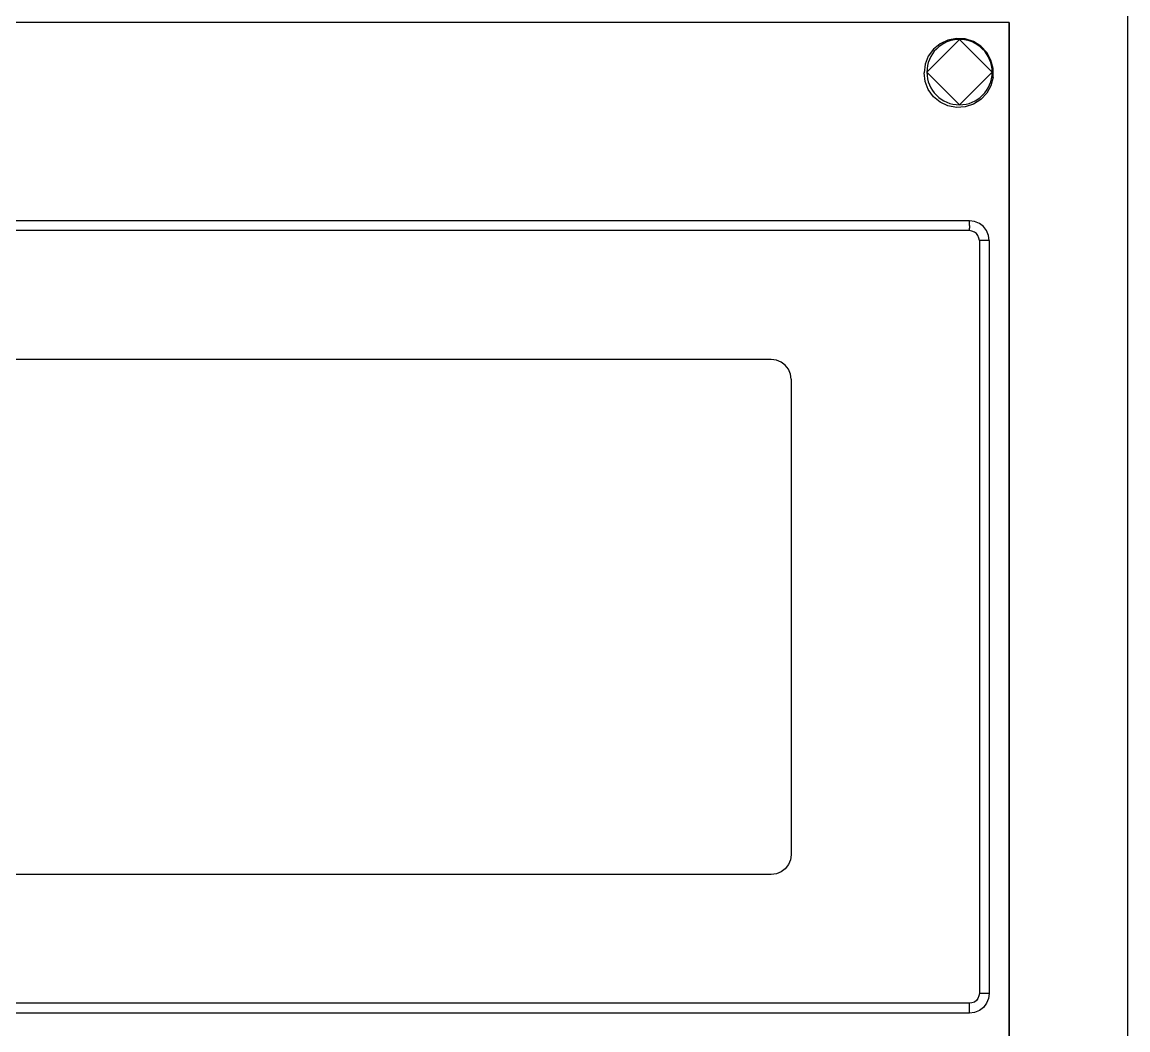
# Model space of a CAD drawing. Header units: inches. Extents: x 0 to 841, y -594 to 0.
# Drawn here: x 305.2 to 416.8, y -240.8 to -139.1 of the extents above; entities that cross this region are included whole.
import ezdxf

# ---------------------------------------------------------------- set-up
doc = ezdxf.new("R2010")
doc.units = ezdxf.units.IN
doc.header["$MEASUREMENT"] = 0

msp = doc.modelspace()

# ---------------------------------------------------------------- linework, layer by layer
at = {"color": 18, "true_color": 0x000000}
for p, q in [((416.85, -455.35), (416.85, -95.15)), ((404.85, -139.15), (208.85, -139.15)), ((404.85, -139.15), (208.85, -139.15)), ((404.85, -259.15), (404.85, -139.15)), ((404.85, -139.15), (404.85, -259.15)), ((399.85, -140.85), (396.55, -144.15)), ((397.89, -141.28), (397.21, -141.84)), ((398.68, -140.91), (397.89, -141.28)), ((399.55, -140.74), (398.68, -140.91)), ((400.42, -140.8), (399.55, -140.74)), ((403.15, -144.15), (399.85, -140.85)), ((401.26, -141.07), (400.42, -140.8)), ((402, -141.54), (401.26, -141.07)), ((402.6, -142.18), (402, -141.54)), ((396.7, -142.55), (396.38, -143.36)), ((397.21, -141.84), (396.7, -142.55)), ((403.02, -142.95), (402.6, -142.18)), ((396.38, -143.36), (396.27, -144.23)), ((403.24, -143.8), (403.02, -142.95)), ((403.24, -144.67), (403.24, -143.8)), ((396.38, -145.1), (396.27, -144.23)), ((396.7, -145.92), (396.38, -145.1)), ((396.55, -144.15), (399.85, -147.45)), ((399.85, -147.45), (403.15, -144.15)), ((403.24, -144.67), (403.02, -145.52)), ((397.21, -146.63), (396.7, -145.92)), ((403.02, -145.52), (402.6, -146.29)), ((397.89, -147.19), (397.21, -146.63)), ((398.68, -147.56), (397.89, -147.19)), ((402, -146.93), (401.26, -147.4)), ((402.6, -146.29), (402, -146.93)), ((399.55, -147.73), (398.68, -147.56)), ((400.42, -147.67), (399.55, -147.73)), ((401.26, -147.4), (400.42, -147.67)), ((400.85, -159.15), (212.85, -159.15)), ((401.36, -159.22), (400.85, -159.15)), ((400.85, -159.19), (400.85, -159.15)), ((400.85, -159.29), (400.85, -159.19)), ((400.85, -159.45), (400.85, -159.29)), ((400.85, -159.65), (400.85, -159.45)), ((401.85, -159.42), (401.36, -159.22)), ((402.26, -159.74), (401.85, -159.42)), ((400.85, -160.15), (212.85, -160.15)), ((400.85, -159.65), (400.85, -159.9)), ((400.85, -160.15), (400.85, -159.9)), ((401.1, -160.19), (400.85, -160.15)), ((401.35, -160.29), (401.1, -160.19)), ((401.55, -160.45), (401.35, -160.29)), ((401.71, -160.65), (401.55, -160.45)), ((401.81, -160.9), (401.71, -160.65)), ((402.58, -160.15), (402.26, -159.74)), ((402.78, -160.64), (402.58, -160.15)), ((402.85, -161.15), (402.78, -160.64)), ((401.85, -161.15), (401.81, -160.9)), ((401.85, -161.15), (401.85, -237.15)), ((402.1, -161.15), (401.85, -161.15)), ((402.35, -161.15), (402.1, -161.15)), ((402.55, -161.15), (402.35, -161.15)), ((402.71, -161.15), (402.55, -161.15)), ((402.81, -161.15), (402.71, -161.15)), ((402.85, -161.15), (402.81, -161.15)), ((402.85, -161.15), (402.85, -237.15)), ((380.85, -173.15), (232.85, -173.15)), ((381.36, -173.22), (380.85, -173.15)), ((381.85, -173.42), (381.36, -173.22)), ((382.26, -173.74), (381.85, -173.42)), ((382.58, -174.15), (382.26, -173.74)), ((382.78, -174.64), (382.58, -174.15)), ((382.85, -175.15), (382.78, -174.64)), ((382.85, -175.15), (382.85, -223.15)), ((382.85, -223.15), (382.78, -223.67)), ((382.58, -224.15), (382.26, -224.57)), ((382.78, -223.67), (382.58, -224.15)), ((380.85, -225.15), (232.85, -225.15)), ((381.36, -225.09), (380.85, -225.15)), ((381.85, -224.89), (381.36, -225.09)), ((382.26, -224.57), (381.85, -224.89)), ((401.71, -237.65), (401.55, -237.86)), ((401.81, -237.41), (401.71, -237.65)), ((401.85, -237.15), (401.81, -237.41)), ((402.1, -237.15), (401.85, -237.15)), ((402.35, -237.15), (402.1, -237.15)), ((402.55, -237.15), (402.35, -237.15)), ((402.71, -237.15), (402.55, -237.15)), ((402.78, -237.67), (402.58, -238.15)), ((402.81, -237.15), (402.71, -237.15)), ((402.85, -237.15), (402.78, -237.67)), ((402.85, -237.15), (402.81, -237.15)), ((400.85, -238.15), (212.85, -238.15)), ((401.1, -238.12), (400.85, -238.15)), ((400.85, -238.41), (400.85, -238.15)), ((400.85, -238.65), (400.85, -238.41)), ((400.85, -238.86), (400.85, -238.65)), ((400.85, -239.02), (400.85, -238.86)), ((401.35, -238.02), (401.1, -238.12)), ((401.55, -237.86), (401.35, -238.02)), ((402.26, -238.57), (401.85, -238.89)), ((402.58, -238.15), (402.26, -238.57)), ((400.85, -239.15), (212.85, -239.15)), ((400.85, -239.12), (400.85, -239.02)), ((401.36, -239.09), (400.85, -239.15)), ((400.85, -239.12), (400.85, -239.15)), ((401.85, -238.89), (401.36, -239.09))]:
    msp.add_line(p, q, dxfattribs=at)
at = {"color": 7, "true_color": 0xffffff}
for p, q in [((404.85, -139.15), (208.85, -139.15)), ((404.85, -139.15), (208.85, -139.15)), ((404.85, -259.15), (404.85, -139.15)), ((404.85, -139.15), (404.85, -259.15)), ((397.89, -141.28), (397.21, -141.84)), ((398.68, -140.91), (397.89, -141.28)), ((399.55, -140.74), (398.68, -140.91)), ((400.42, -140.8), (399.55, -140.74)), ((401.26, -141.07), (400.42, -140.8)), ((402, -141.54), (401.26, -141.07)), ((402.6, -142.18), (402, -141.54)), ((396.7, -142.55), (396.38, -143.36)), ((397.21, -141.84), (396.7, -142.55)), ((403.02, -142.95), (402.6, -142.18)), ((396.38, -143.36), (396.27, -144.23)), ((403.24, -143.8), (403.02, -142.95)), ((403.24, -144.67), (403.24, -143.8)), ((396.38, -145.1), (396.27, -144.23)), ((396.7, -145.92), (396.38, -145.1)), ((403.24, -144.67), (403.02, -145.52)), ((397.21, -146.63), (396.7, -145.92)), ((403.02, -145.52), (402.6, -146.29)), ((397.89, -147.19), (397.21, -146.63)), ((398.68, -147.56), (397.89, -147.19)), ((402, -146.93), (401.26, -147.4)), ((402.6, -146.29), (402, -146.93)), ((399.55, -147.73), (398.68, -147.56)), ((400.42, -147.67), (399.55, -147.73)), ((401.26, -147.4), (400.42, -147.67)), ((400.85, -159.15), (212.85, -159.15)), ((401.36, -159.22), (400.85, -159.15)), ((400.85, -159.19), (400.85, -159.15)), ((400.85, -159.29), (400.85, -159.19)), ((400.85, -159.45), (400.85, -159.29)), ((400.85, -159.65), (400.85, -159.45)), ((401.85, -159.42), (401.36, -159.22)), ((402.26, -159.74), (401.85, -159.42)), ((400.85, -160.15), (212.85, -160.15)), ((400.85, -159.65), (400.85, -159.9)), ((400.85, -160.15), (400.85, -159.9)), ((401.1, -160.19), (400.85, -160.15)), ((401.35, -160.29), (401.1, -160.19)), ((401.55, -160.45), (401.35, -160.29)), ((401.71, -160.65), (401.55, -160.45)), ((401.81, -160.9), (401.71, -160.65)), ((402.58, -160.15), (402.26, -159.74)), ((402.78, -160.64), (402.58, -160.15)), ((402.85, -161.15), (402.78, -160.64)), ((401.85, -161.15), (401.81, -160.9)), ((401.85, -161.15), (401.85, -237.15)), ((402.1, -161.15), (401.85, -161.15)), ((402.35, -161.15), (402.1, -161.15)), ((402.55, -161.15), (402.35, -161.15)), ((402.71, -161.15), (402.55, -161.15)), ((402.81, -161.15), (402.71, -161.15)), ((402.85, -161.15), (402.81, -161.15)), ((402.85, -161.15), (402.85, -237.15)), ((380.85, -173.15), (232.85, -173.15)), ((381.36, -173.22), (380.85, -173.15)), ((381.85, -173.42), (381.36, -173.22)), ((382.26, -173.74), (381.85, -173.42)), ((382.58, -174.15), (382.26, -173.74)), ((382.78, -174.64), (382.58, -174.15)), ((382.85, -175.15), (382.78, -174.64)), ((382.85, -175.15), (382.85, -223.15)), ((382.85, -223.15), (382.78, -223.67)), ((382.58, -224.15), (382.26, -224.57)), ((382.78, -223.67), (382.58, -224.15)), ((380.85, -225.15), (232.85, -225.15)), ((381.36, -225.09), (380.85, -225.15)), ((381.85, -224.89), (381.36, -225.09)), ((382.26, -224.57), (381.85, -224.89)), ((401.71, -237.65), (401.55, -237.86)), ((401.81, -237.41), (401.71, -237.65)), ((401.85, -237.15), (401.81, -237.41)), ((402.1, -237.15), (401.85, -237.15)), ((402.35, -237.15), (402.1, -237.15)), ((402.55, -237.15), (402.35, -237.15)), ((402.71, -237.15), (402.55, -237.15)), ((402.78, -237.67), (402.58, -238.15)), ((402.81, -237.15), (402.71, -237.15)), ((402.85, -237.15), (402.78, -237.67)), ((402.85, -237.15), (402.81, -237.15)), ((400.85, -238.15), (212.85, -238.15)), ((401.1, -238.12), (400.85, -238.15)), ((400.85, -238.41), (400.85, -238.15)), ((400.85, -238.65), (400.85, -238.41)), ((400.85, -238.86), (400.85, -238.65)), ((400.85, -239.02), (400.85, -238.86)), ((401.35, -238.02), (401.1, -238.12)), ((401.55, -237.86), (401.35, -238.02)), ((402.26, -238.57), (401.85, -238.89)), ((402.58, -238.15), (402.26, -238.57)), ((400.85, -239.15), (212.85, -239.15)), ((400.85, -239.12), (400.85, -239.02)), ((401.36, -239.09), (400.85, -239.15)), ((400.85, -239.12), (400.85, -239.15)), ((401.85, -238.89), (401.36, -239.09))]:
    msp.add_line(p, q, dxfattribs=at)
at = {"color": 18, "true_color": 0x000000}
for start, end in [(90, 180), (0, 90), (180, 270), (270, 0)]:
    msp.add_arc((399.85, -144.15), 3.3, start, end, dxfattribs=at)

doc.saveas('drawing.dxf')
